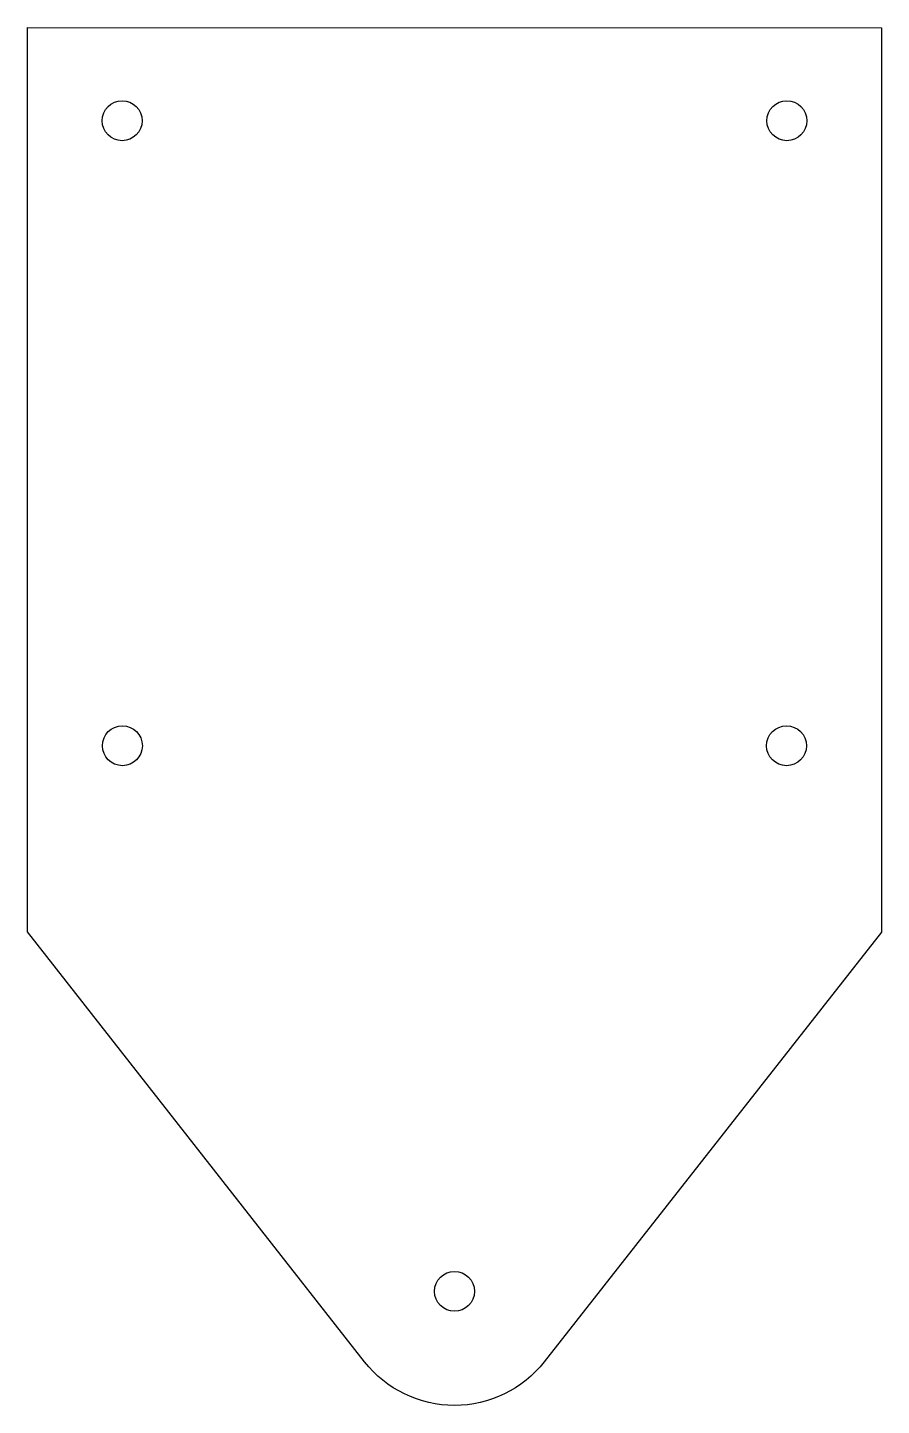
# Model space of a CAD drawing. Header units: millimetres. Extents: x -64 to 64, y -653 to -446.
import ezdxf

# ---------------------------------------------------------------- set-up
doc = ezdxf.new("R2010")
doc.units = ezdxf.units.MM
doc.header["$MEASUREMENT"] = 0

msp = doc.modelspace()

# ---------------------------------------------------------------- linework, layer by layer
msp.add_lwpolyline([(-64.14, -445.82), (64.14, -445.87), (64.14, -581.76), (13.49, -646.32, -0.486636), (-13.5, -646.32), (-64.14, -581.71)], format="xyb", close=True)
for centre in [(-49.93, -459.82), (49.93, -459.82), (-49.89, -553.75), (49.88, -553.75), (0, -635.74)]:
    msp.add_circle(centre, 3)

doc.saveas('drawing.dxf')
